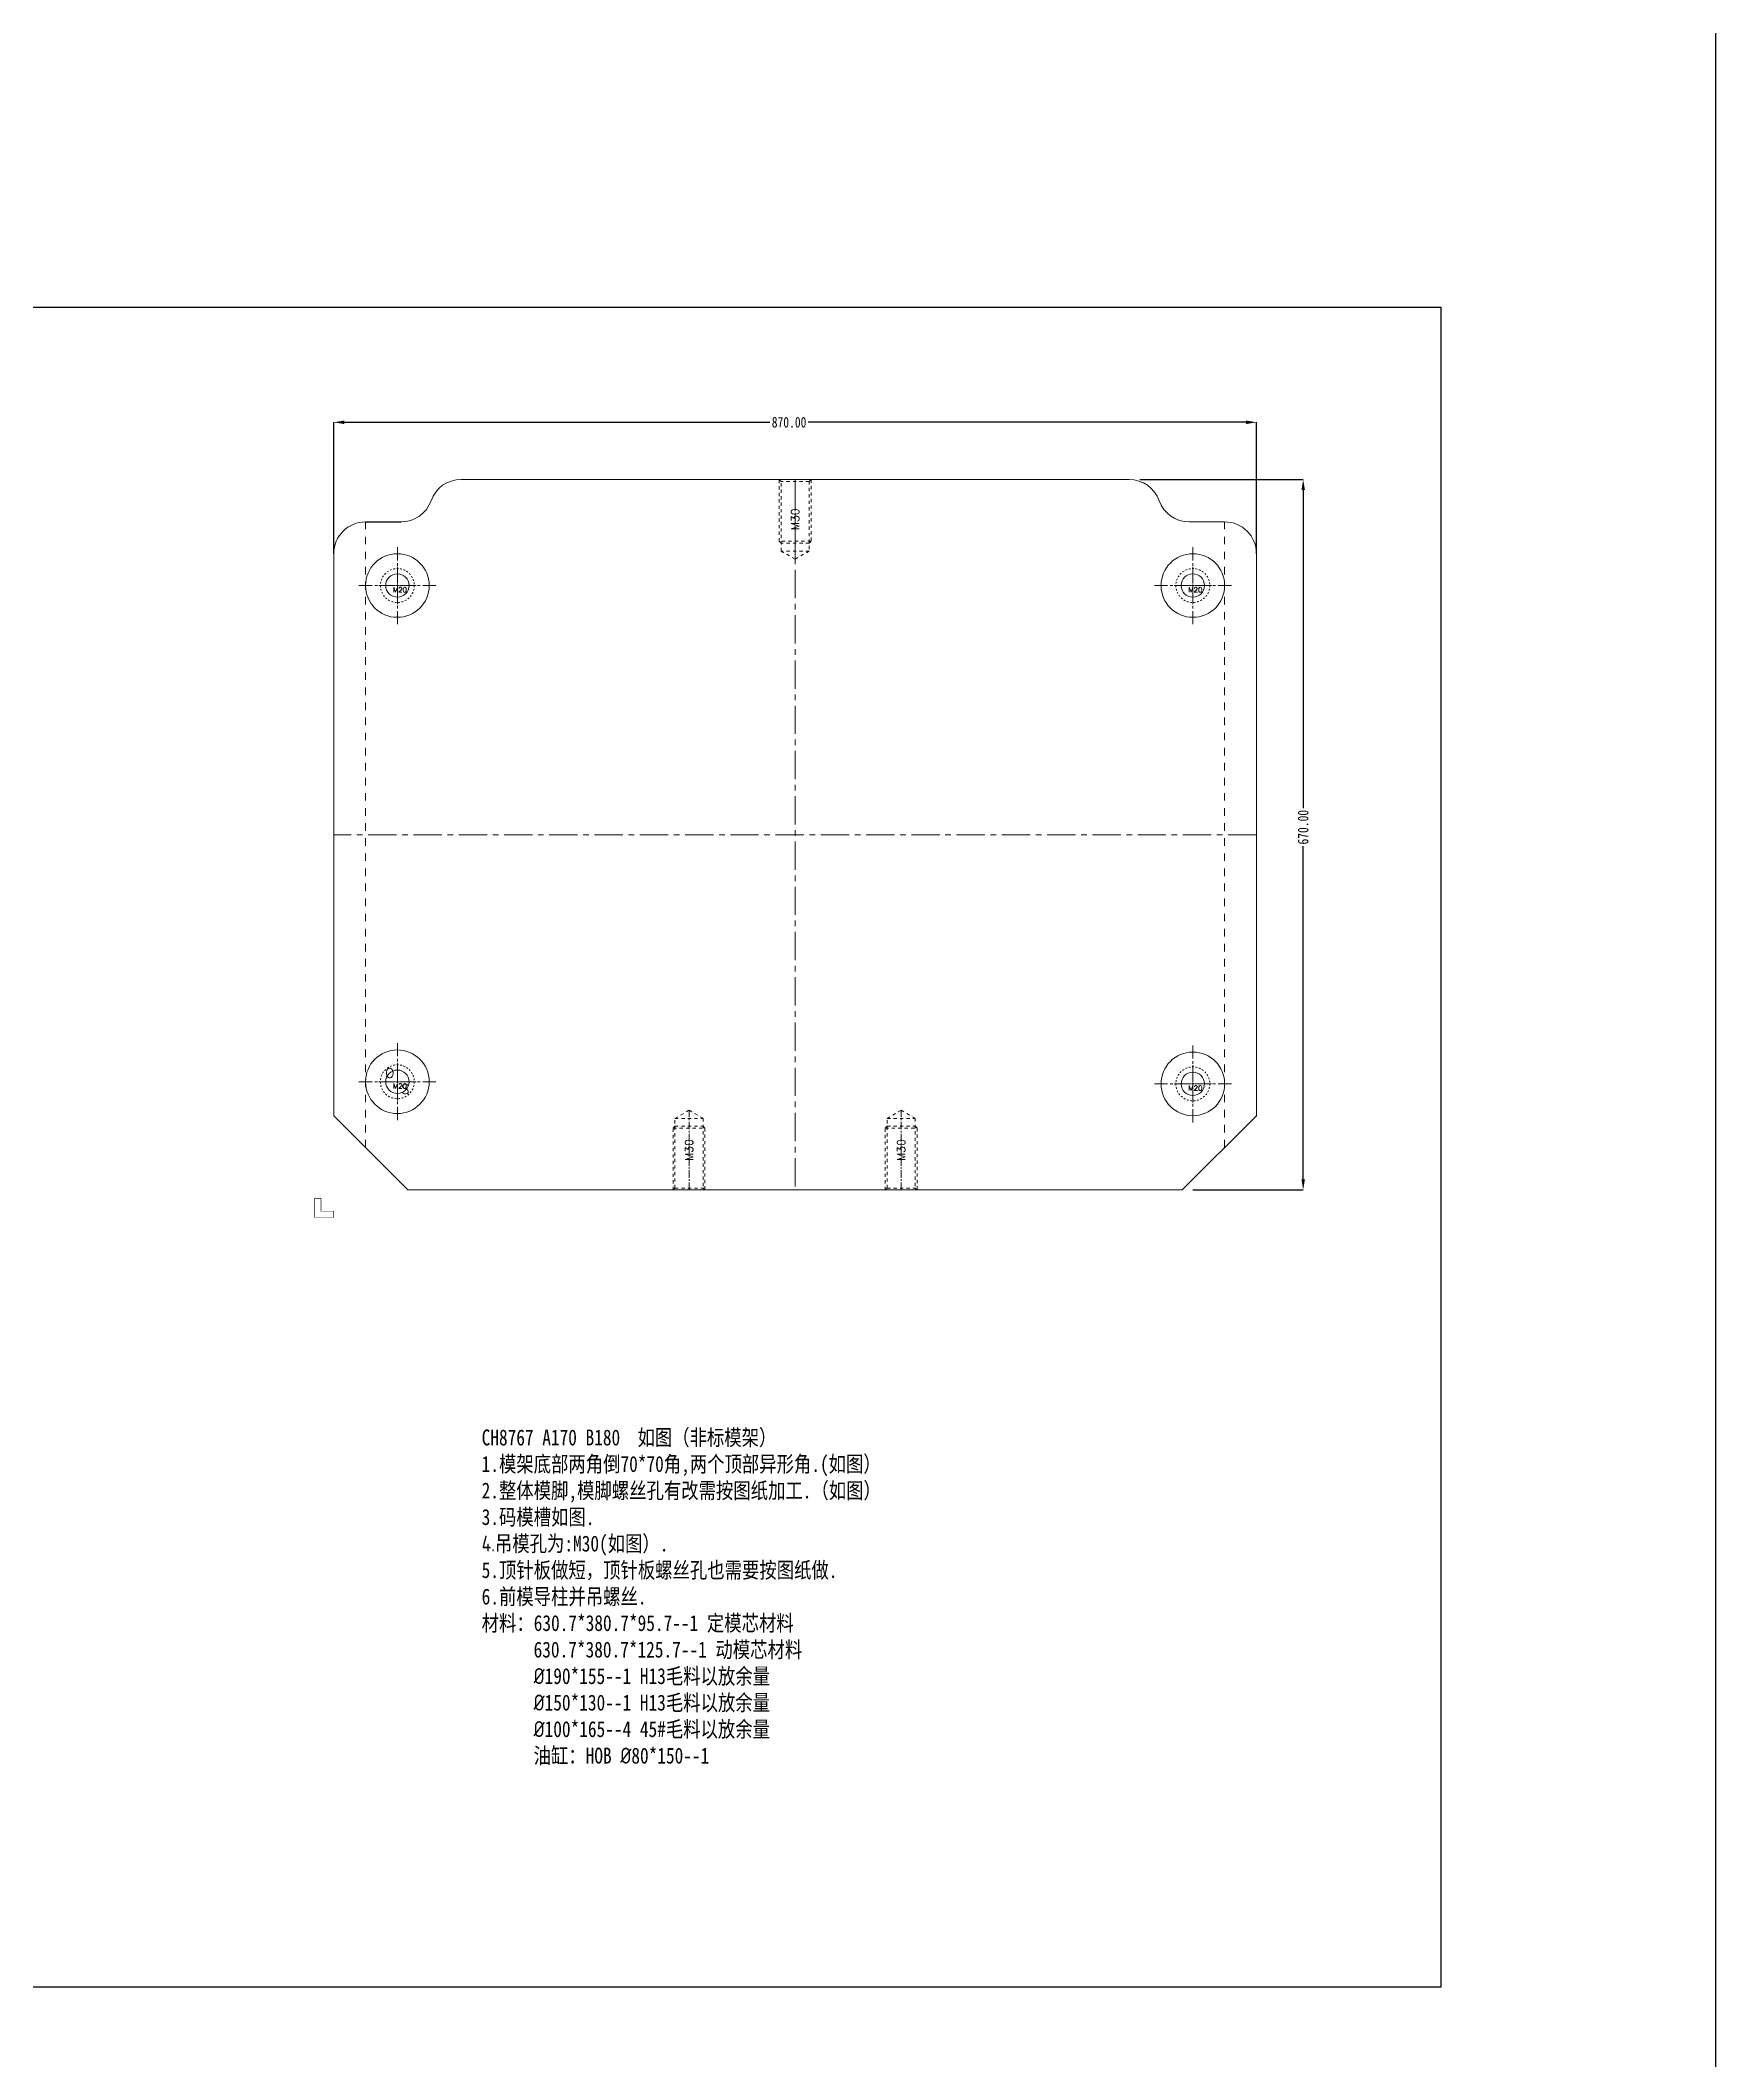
# Model space of a CAD drawing. Header units: millimetres. Extents: x 547 to 3706, y -10485 to 2068.
# Drawn here: x 2127 to 3706, y -2054 to -150 of the extents above; entities that cross this region are included whole.
import ezdxf
from ezdxf.enums import TextEntityAlignment as Align

# ---------------------------------------------------------------- set-up
doc = ezdxf.new("R2010")
doc.units = ezdxf.units.MM
doc.header["$LTSCALE"] = 16.335
doc.header["$PDMODE"] = 3
doc.header["$PDSIZE"] = 0.3125
doc.linetypes.add('CENTER', pattern=[0.6, 0.375, -0.075, 0.075, -0.075])
doc.linetypes.add('HIDDEN', pattern=[0.2, 0.1, -0.1])
doc.layers.get('0').update_dxf_attribs({"linetype": 'CONTINUOUS'})
doc.layers.get('Defpoints').update_dxf_attribs({"linetype": 'CONTINUOUS'})
doc.layers.add('moldbase', color=7, linetype='CONTINUOUS', lineweight=20)
doc.layers.add('screw', color=33, linetype='CONTINUOUS', lineweight=13)
doc.styles.add('ROMANC', font='romanc.shx', dxfattribs={"bigfont": 'gbcbig.shx'})
doc.styles.get("Standard").update_dxf_attribs({"font": 'txt', "width": 0.8})
doc.styles.add('TXT', font='txt.shx', dxfattribs={"bigfont": 'gbcbig.shx'})
doc.dimstyles.new('11', dxfattribs={"dimtxt": 10, "dimasz": 10, "dimexe": 0, "dimexo": 0, "dimgap": 0, "dimtad": 0, "dimzin": 0, "dimdsep": 46, "dimtxsty": 'Standard', "dimcen": 0, "dimclrd": 4, "dimclre": 4, "dimclrt": 6, "dimazin": 0, "dimtfac": 1, "dimtofl": 0, "dimtmove": 0, "dimatfit": 3, "dimfxl": 0, "dimtolj": 1, "dimtzin": 0, "dimarcsym": 0})

# ---------------------------------------------------------------- blocks, each defined once
blk = doc.blocks.new('*D45')
at = {"color": 4, "lineweight": -2}
for p, q in [((2403.2, -633.9), (2403.2, -509.9)), ((2413.2, -509.9), (2814.5, -509.9)), ((3263.2, -509.9), (2850.5, -509.9)), ((3273.2, -633.9), (3273.2, -509.9))]:
    blk.add_line(p, q, dxfattribs=at)
at = {"color": 4}
for points in [[(2413.2, -508.3), (2413.2, -511.6), (2403.2, -509.9)], [(3263.2, -508.3), (3263.2, -511.6), (3273.2, -509.9)]]:
    blk.add_solid(points, dxfattribs=at)
at = {"layer": 'Defpoints', "color": 0}
for p in [(3273.2, -509.9), (2403.2, -633.9), (3273.2, -633.9)]:
    blk.add_point(p, dxfattribs=at)
at = {"color": 6, "insert": (2832.5, -509.9), "char_height": 10, "attachment_point": 5}
blk.add_mtext('\\A1;870.00', dxfattribs=at)
blk = doc.blocks.new('*D46')
at = {"color": 4, "lineweight": -2}
for p, q in [((3163.2, -563.9), (3317.2, -563.9)), ((3317.2, -573.9), (3317.2, -873.8)), ((3317.2, -1223.9), (3317.2, -909.8)), ((3213.2, -1233.9), (3317.2, -1233.9))]:
    blk.add_line(p, q, dxfattribs=at)
at = {"color": 4}
for points in [[(3315.6, -573.9), (3318.9, -573.9), (3317.2, -563.9)], [(3315.6, -1223.9), (3318.9, -1223.9), (3317.2, -1233.9)]]:
    blk.add_solid(points, dxfattribs=at)
at = {"layer": 'Defpoints', "color": 0}
for p in [(3163.2, -563.9), (3213.2, -1233.9), (3317.2, -1233.9)]:
    blk.add_point(p, dxfattribs=at)
at = {"color": 6, "insert": (3317.2, -891.8), "char_height": 10, "attachment_point": 5, "rotation": 90}
blk.add_mtext('\\A1;670.00', dxfattribs=at)
blk = doc.blocks.new('screw_m20_i')
at = {"layer": 'screw', "color": 1, "linetype": 'CENTER', "ltscale": 0.995164}
for p, q in [((-17.6, 0), (17.6, 0)), ((0, -17.6), (0, 17.6))]:
    blk.add_line(p, q, dxfattribs=at)
at = {"layer": 'screw', "color": 8, "linetype": 'HIDDEN', "ltscale": 0.995164}
blk.add_circle((0, 0), 16, dxfattribs=at)
at = {"layer": 'screw', "color": 33}
blk.add_circle((0, 0), 11, dxfattribs=at)
at = {"layer": 'screw', "color": 6, "style": 'TXT'}
blk.add_text('M20', height=4.8, dxfattribs=at).set_placement((-4.16, -6.4))

msp = doc.modelspace()

# ---------------------------------------------------------------- linework, layer by layer
msp.add_line((2433.183, -603.857), (2466.614, -603.857))
for points in [[(547.121, 2067.984), (3706.071, 2067.984), (3706.071, -10485.193), (547.121, -10485.193)], [(998.978, -401.455), (3446.994, -401.455), (3446.994, -1985.811), (998.978, -1985.811)]]:
    msp.add_lwpolyline(points, close=True)
at = {"layer": 'moldbase'}
for p, q in [((3153.183, -563.857), (2523.183, -563.857)), ((3243.183, -603.857), (3209.751, -603.857)), ((2403.183, -633.857), (2403.183, -1163.857)), ((3273.183, -633.857), (3273.183, -1163.857)), ((2403.183, -1163.857), (2473.183, -1233.857)), ((3273.183, -1163.857), (3203.183, -1233.857)), ((3203.183, -1233.857), (2473.183, -1233.857))]:
    msp.add_line(p, q, dxfattribs=at)
at = {"layer": 'moldbase', "color": 1, "linetype": 'CENTER', "ltscale": 4.353841}
for p, q in [((2838.183, -563.857), (2838.183, -1233.857)), ((3273.183, -898.857), (2403.183, -898.857))]:
    msp.add_line(p, q, dxfattribs=at)
at = {"layer": 'moldbase', "color": 8, "linetype": 'HIDDEN', "ltscale": 4.353841}
for p, q in [((2433.183, -1193.857), (2433.183, -603.998)), ((3243.183, -1193.857), (3243.183, -603.998))]:
    msp.add_line(p, q, dxfattribs=at)
at = {"layer": 'moldbase', "color": 1, "linetype": 'CENTER', "ltscale": 2.052525}
for p, q in [((2463.183, -627.557), (2463.183, -700.157)), ((3213.183, -627.557), (3213.183, -700.157)), ((2426.883, -663.857), (2499.483, -663.857)), ((3249.483, -663.857), (3176.883, -663.857)), ((2463.183, -1168.157), (2463.183, -1095.557)), ((3213.183, -1170.157), (3213.183, -1097.557)), ((2426.883, -1131.857), (2499.483, -1131.857)), ((3249.483, -1133.857), (3176.883, -1133.857))]:
    msp.add_line(p, q, dxfattribs=at)
at = {"layer": 'moldbase', "const_width": 0.5}
msp.add_lwpolyline([(2403.183, -1253.857), (2391.183, -1253.857), (2391.183, -1241.857), (2385.183, -1241.857), (2385.183, -1259.857), (2403.183, -1259.857), (2403.183, -1253.857)], dxfattribs=at)
at = {"layer": 'moldbase'}
for centre in [(2463.183, -663.857), (3213.183, -663.857), (2463.183, -1131.857), (3213.183, -1133.857)]:
    msp.add_circle(centre, 30, dxfattribs=at)
for centre, start, end in [((2523.183, -593.857), 90, 160.528779), ((3153.183, -593.857), 19.471221, 90), ((2466.614, -573.857), 270, 340.528779), ((3209.751, -573.857), 199.471221, 270), ((2433.183, -633.857), 90, 180), ((3243.183, -633.857), 360, 90)]:
    msp.add_arc(centre, 30, start, end, dxfattribs=at)
at = {"layer": 'screw', "color": 92, "linetype": 'HIDDEN', "ltscale": 1.865932}
for p, q in [((2823.183, -622.107), (2823.183, -563.857)), ((2853.183, -563.857), (2853.183, -622.107)), ((2824.933, -623.857), (2823.183, -622.107)), ((2853.183, -622.107), (2823.183, -622.107)), ((2851.433, -623.857), (2824.933, -623.857)), ((2853.183, -622.107), (2851.433, -623.857)), ((2723.183, -1175.607), (2724.933, -1173.857)), ((2723.183, -1233.857), (2723.183, -1175.607)), ((2723.183, -1175.607), (2753.183, -1175.607)), ((2724.933, -1173.857), (2751.433, -1173.857)), ((2751.433, -1173.857), (2753.183, -1175.607)), ((2753.183, -1175.607), (2753.183, -1233.857)), ((2923.183, -1175.607), (2924.933, -1173.857)), ((2923.183, -1233.857), (2923.183, -1175.607)), ((2923.183, -1175.607), (2953.183, -1175.607)), ((2924.933, -1173.857), (2951.433, -1173.857)), ((2951.433, -1173.857), (2953.183, -1175.607)), ((2953.183, -1175.607), (2953.183, -1233.857))]:
    msp.add_line(p, q, dxfattribs=at)
at = {"layer": 'screw', "color": 8, "linetype": 'HIDDEN', "ltscale": 1.865932}
for p, q in [((2824.933, -565.607), (2823.183, -563.857)), ((2851.433, -565.607), (2824.933, -565.607)), ((2824.933, -631.357), (2824.933, -565.607)), ((2853.183, -563.857), (2851.433, -565.607)), ((2851.433, -565.607), (2851.433, -631.357)), ((2838.183, -639.007), (2824.933, -631.357)), ((2851.433, -631.357), (2824.933, -631.357)), ((2851.433, -631.357), (2838.183, -639.007)), ((2724.933, -1166.357), (2738.183, -1158.707)), ((2738.183, -1158.707), (2751.433, -1166.357)), ((2924.933, -1166.357), (2938.183, -1158.707)), ((2938.183, -1158.707), (2951.433, -1166.357)), ((2724.933, -1232.107), (2724.933, -1166.357)), ((2724.933, -1166.357), (2751.433, -1166.357)), ((2751.433, -1166.357), (2751.433, -1232.107)), ((2924.933, -1232.107), (2924.933, -1166.357)), ((2924.933, -1166.357), (2951.433, -1166.357)), ((2951.433, -1166.357), (2951.433, -1232.107)), ((2723.183, -1233.857), (2724.933, -1232.107)), ((2724.933, -1232.107), (2751.433, -1232.107)), ((2751.433, -1232.107), (2753.183, -1233.857)), ((2923.183, -1233.857), (2924.933, -1232.107)), ((2924.933, -1232.107), (2951.433, -1232.107)), ((2951.433, -1232.107), (2953.183, -1233.857))]:
    msp.add_line(p, q, dxfattribs=at)
at = {"layer": 'screw', "color": 1, "linetype": 'CENTER', "ltscale": 1.166208}
for p, q in [((2838.183, -563.857), (2838.183, -639.007)), ((2738.183, -1233.857), (2738.183, -1158.707)), ((2938.183, -1233.857), (2938.183, -1158.707))]:
    msp.add_line(p, q, dxfattribs=at)

# ---------------------------------------------------------------- block references
at = {"layer": 'screw'}
for p in [(2463.183, -663.857), (3213.183, -663.857), (2463.183, -1131.857), (3213.183, -1133.857)]:
    msp.add_blockref('screw_m20_i', p, dxfattribs=at)

# ---------------------------------------------------------------- texts
at = {"insert": (2542.636, -1459.823), "char_height": 8, "width": 564.27245, "attachment_point": 1}
msp.add_mtext('{\\fSimSun|b0|i0|c134|p2;\\H1.875x;CH8767 A170 B180  如图（非标模架）  \\C2;\\P\\C1;1.模架底部两角倒70*70角,两个顶部异形角.(如图）\\P2.整体模脚,模脚螺丝孔有改需按图纸加工.（如图）\\P3.码模槽如图.\\P\\fISOCPEUR|b0|i0|c0|p34;4.\\fSimSun|b0|i0|c134|p2;吊模孔为:M30(如图）.\\P5.顶针板做短，顶针板螺丝孔也需要按图纸做.\\P6.前模导柱并吊螺丝.\\P\\C256;材料：630.7*380.7*95.7--1 定模芯材料\\P      630.7*380.7*125.7--1 动模芯材料\\P      \\fISOCPEUR|b0|i0|c0|p34;%%C\\fSimSun|b0|i0|c134|p2;190*155--1 H13毛料以放余量  \\P      \\fISOCPEUR|b0|i0|c0|p34;%%C\\fSimSun|b0|i0|c134|p2;150*130--1 H13毛料以放余量\\P      \\fISOCPEUR|b0|i0|c0|p34;%%C\\fSimSun|b0|i0|c134|p2;100*165--4 45#毛料以放余量\\P      油缸：HOB \\fISOCPEUR|b0|i0|c0|p34;%%C\\fSimSun|b0|i0|c134|p2;80*150--1\\P\\P\\H0.5333x;      }', dxfattribs=at)
at = {"layer": 'moldbase', "style": 'ROMANC'}
for s, p in [('O', (2451.77, -1128.149)), ('S', (2466.891, -1143.269))]:
    msp.add_text(s, height=9, dxfattribs=at).set_placement(p)
at = {"layer": 'screw', "color": 6, "linetype": 'HIDDEN', "ltscale": 1.865932, "style": 'TXT'}
for p in [(2838.183, -601.432), (2738.183, -1196.282), (2938.183, -1196.282)]:
    msp.add_text('M30', height=7.5, rotation=90, dxfattribs=at).set_placement(p, align=Align.MIDDLE)

# ---------------------------------------------------------------- dimensions: what is measured, and where the dimension line sits
dim = msp.add_linear_dim(base=(3273.183, -509.939), p1=(2403.183, -633.857), p2=(3273.183, -633.857), dimstyle='11')
dim.commit()
dim.dimension.update_dxf_attribs({"geometry": '*D45', "text_midpoint": (2832.456, -509.939), "dimtype": 160})
dim = msp.add_linear_dim(base=(3317.22, -1233.857), p1=(3163.183, -563.857), p2=(3213.183, -1233.857), angle=90, dimstyle='11')
dim.commit()
dim.dimension.update_dxf_attribs({"geometry": '*D46', "text_midpoint": (3317.22, -891.826), "dimtype": 160})

doc.saveas('drawing.dxf')
